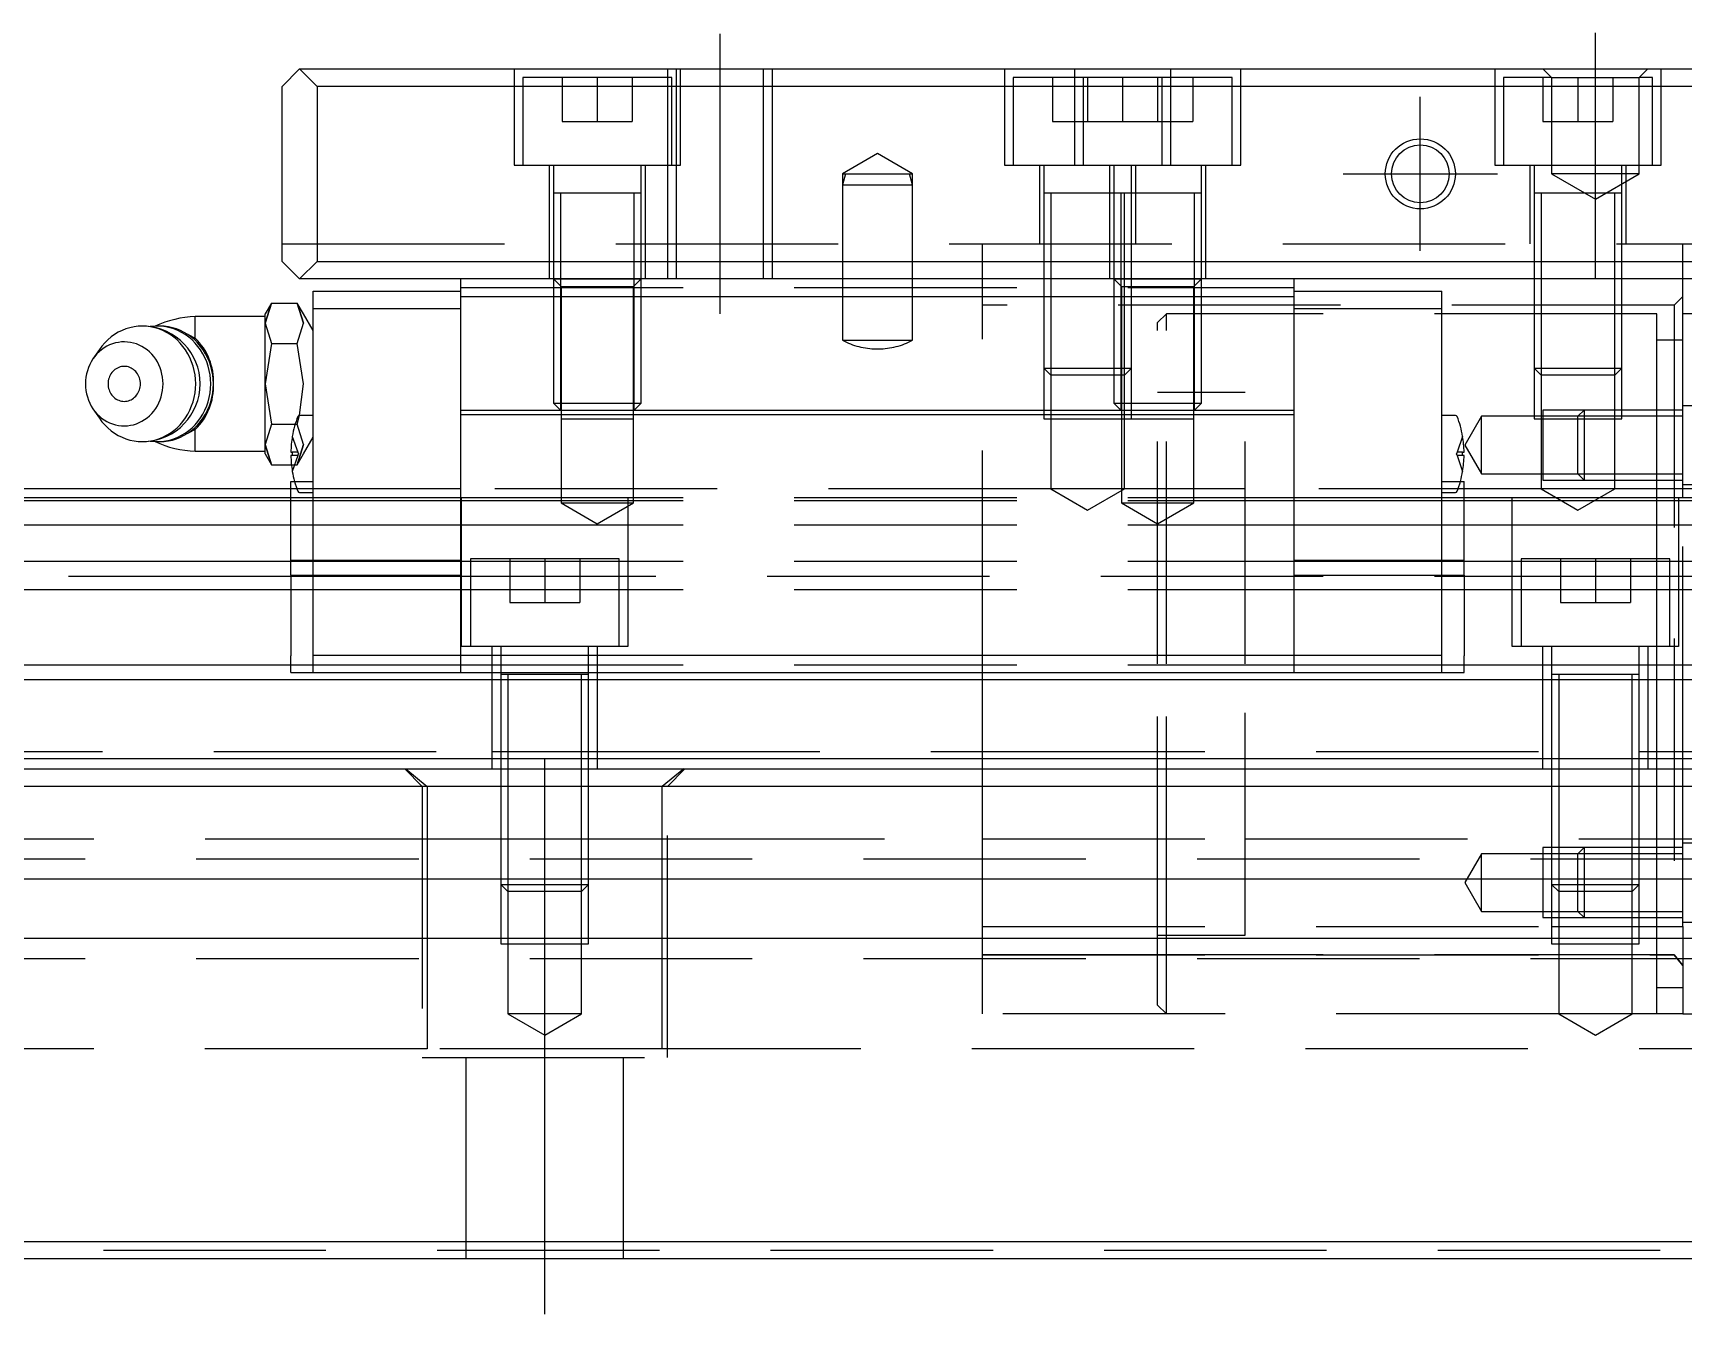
# Model space of a CAD drawing. Extents: x -10 to 750, y -346 to 120.
# Drawn here: x 110.8 to 205, y -321 to -247.8 of the extents above; entities that cross this region are included whole.
import ezdxf

# ---------------------------------------------------------------- set-up
doc = ezdxf.new("R2010")
doc.units = 0
doc.linetypes.add('CENTER', pattern=[50.8, 31.75, -6.35, 6.35, -6.35])
doc.linetypes.add('DASHED', pattern=[19.05, 12.7, -6.35])
doc.layers.get('0').update_dxf_attribs({"linetype": 'CONTINUOUS'})
doc.layers.add('CENTER', color=1, linetype='CENTER')

msp = doc.modelspace()

# ---------------------------------------------------------------- linework, layer by layer
at = {"color": 7, "linetype": 'CONTINUOUS'}
for p, q in [((126, -249.835), (125, -250.835)), ((127, -250.835), (126, -249.835)), ((126, -249.835), (274, -249.835)), ((125, -260.835), (125, -250.835)), ((127, -250.835), (127, -260.835)), ((273, -250.835), (127, -250.835)), ((145.5, -256.935), (140.5, -256.935)), ((145.5, -256.935), (140.5, -256.935)), ((172.5, -256.935), (172.35, -256.935)), ((177.5, -256.935), (172.5, -256.935)), ((177.5, -256.935), (172.5, -256.935)), ((125, -260.835), (126, -261.835)), ((126, -261.835), (127, -260.835)), ((127, -260.835), (273, -260.835)), ((274, -261.835), (126, -261.835)), ((135.2, -262.835), (135.2, -261.835)), ((182.8, -262.835), (182.8, -261.835)), ((205, -274.335), (205, -261.835)), ((126.768, -263.535), (126.768, -262.535)), ((126.768, -262.535), (135.2, -262.535)), ((135.2, -269.335), (135.2, -262.835)), ((135.2, -262.835), (182.8, -262.835)), ((182.8, -262.535), (191.232, -262.535)), ((182.8, -269.335), (182.8, -262.835)), ((191.232, -263.535), (191.232, -262.535)), ((124.4, -263.216), (124.043, -263.835)), ((124.4, -263.216), (124.043, -264.371)), ((124.401, -263.215), (124.4, -263.216)), ((124.4, -263.216), (125.865, -263.216)), ((126.222, -263.835), (125.865, -263.216)), ((126.222, -264.371), (125.865, -263.216)), ((126.768, -283.335), (126.768, -263.535)), ((126.768, -263.535), (135.2, -263.535)), ((182.8, -263.535), (191.232, -263.535)), ((191.232, -283.335), (191.232, -263.535)), ((116.083, -264.694), (115.86, -264.782)), ((116.312, -264.625), (116.083, -264.694)), ((116.545, -264.575), (116.312, -264.625)), ((116.781, -264.545), (116.545, -264.575)), ((117.018, -264.535), (116.781, -264.545)), ((117.258, -264.545), (117.018, -264.535)), ((117.495, -264.576), (117.258, -264.545)), ((117.878, -264.535), (117.466, -264.565)), ((117.73, -264.626), (117.495, -264.576)), ((117.961, -264.696), (117.73, -264.626)), ((118.117, -264.545), (117.878, -264.535)), ((118.031, -264.535), (117.878, -264.535)), ((118.185, -264.786), (117.961, -264.696)), ((118.271, -264.545), (118.031, -264.535)), ((118.355, -264.576), (118.117, -264.545)), ((118.508, -264.576), (118.271, -264.545)), ((118.59, -264.626), (118.355, -264.576)), ((118.743, -264.626), (118.508, -264.576)), ((118.82, -264.697), (118.59, -264.626)), ((118.973, -264.697), (118.743, -264.626)), ((119.045, -264.786), (118.82, -264.697)), ((119.198, -264.786), (118.973, -264.697)), ((124.043, -263.985), (120.043, -263.985)), ((120.043, -265.222), (120.043, -263.985)), ((124.043, -264.371), (124.043, -263.835)), ((124.043, -267.835), (124.043, -264.371)), ((124.043, -264.371), (124.4, -265.526)), ((125.865, -265.526), (126.222, -264.371)), ((126.768, -264.78), (126.222, -263.835)), ((208.768, -263.835), (205, -263.835)), ((114.713, -265.675), (114.565, -265.876)), ((114.876, -265.488), (114.713, -265.675)), ((114.99, -265.69), (114.838, -265.781)), ((115.051, -265.314), (114.876, -265.488)), ((115.148, -265.613), (114.99, -265.69)), ((115.238, -265.156), (115.051, -265.314)), ((115.312, -265.548), (115.148, -265.613)), ((115.436, -265.014), (115.238, -265.156)), ((115.479, -265.498), (115.312, -265.548)), ((115.644, -264.889), (115.436, -265.014)), ((115.649, -265.463), (115.479, -265.498)), ((115.86, -264.782), (115.644, -264.889)), ((115.822, -265.442), (115.649, -265.463)), ((115.995, -265.435), (115.822, -265.442)), ((116.169, -265.443), (115.995, -265.435)), ((116.341, -265.466), (116.169, -265.443)), ((116.511, -265.503), (116.341, -265.466)), ((116.678, -265.555), (116.511, -265.503)), ((116.841, -265.621), (116.678, -265.555)), ((116.998, -265.7), (116.841, -265.621)), ((117.149, -265.792), (116.998, -265.7)), ((118.403, -264.895), (118.185, -264.786)), ((118.612, -265.021), (118.403, -264.895)), ((118.811, -265.165), (118.612, -265.021)), ((118.999, -265.326), (118.811, -265.165)), ((119.174, -265.501), (118.999, -265.326)), ((119.262, -264.895), (119.045, -264.786)), ((119.337, -265.692), (119.174, -265.501)), ((119.415, -264.895), (119.198, -264.786)), ((119.471, -265.021), (119.262, -264.895)), ((119.282, -264.826), (120.043, -265.222)), ((119.485, -265.895), (119.337, -265.692)), ((119.624, -265.021), (119.415, -264.895)), ((119.67, -265.165), (119.471, -265.021)), ((119.823, -265.165), (119.624, -265.021)), ((119.858, -265.326), (119.67, -265.165)), ((120.011, -265.326), (119.823, -265.165)), ((120.034, -265.502), (119.858, -265.326)), ((120.187, -265.502), (120.011, -265.326)), ((120.197, -265.692), (120.034, -265.502)), ((120.35, -265.692), (120.187, -265.502)), ((120.345, -265.895), (120.197, -265.692)), ((120.498, -265.895), (120.35, -265.692)), ((124.4, -265.526), (124.043, -267.835)), ((124.4, -265.526), (125.865, -265.526)), ((126.222, -267.835), (125.865, -265.526)), ((114.102, -266.568), (114.015, -266.734)), ((114.201, -266.41), (114.102, -266.568)), ((114.565, -265.876), (114.201, -266.41)), ((114.309, -266.264), (114.201, -266.41)), ((114.428, -266.127), (114.309, -266.264)), ((114.556, -266), (114.428, -266.127)), ((114.693, -265.884), (114.556, -266)), ((114.838, -265.781), (114.693, -265.884)), ((117.293, -265.897), (117.149, -265.792)), ((117.43, -266.014), (117.293, -265.897)), ((117.557, -266.142), (117.43, -266.014)), ((117.674, -266.28), (117.557, -266.142)), ((117.782, -266.428), (117.674, -266.28)), ((117.878, -266.584), (117.782, -266.428)), ((117.962, -266.748), (117.878, -266.584)), ((119.618, -266.111), (119.485, -265.895)), ((119.735, -266.337), (119.618, -266.111)), ((119.835, -266.572), (119.735, -266.337)), ((119.918, -266.815), (119.835, -266.572)), ((120.478, -266.111), (120.345, -265.895)), ((120.595, -266.337), (120.478, -266.111)), ((120.631, -266.111), (120.498, -265.895)), ((120.695, -266.572), (120.595, -266.337)), ((120.748, -266.337), (120.631, -266.111)), ((120.778, -266.815), (120.695, -266.572)), ((120.848, -266.572), (120.748, -266.337)), ((120.931, -266.815), (120.848, -266.572)), ((113.796, -267.455), (113.775, -267.645)), ((113.831, -267.268), (113.796, -267.455)), ((113.879, -267.085), (113.831, -267.268)), ((113.941, -266.907), (113.879, -267.085)), ((114.015, -266.734), (113.941, -266.907)), ((115.093, -267.576), (115.075, -267.661)), ((115.117, -267.493), (115.093, -267.576)), ((115.148, -267.412), (115.117, -267.493)), ((115.185, -267.335), (115.148, -267.412)), ((115.229, -267.261), (115.185, -267.335)), ((115.278, -267.192), (115.229, -267.261)), ((115.332, -267.128), (115.278, -267.192)), ((115.391, -267.069), (115.332, -267.128)), ((115.455, -267.016), (115.391, -267.069)), ((115.523, -266.969), (115.455, -267.016)), ((115.595, -266.929), (115.523, -266.969)), ((115.669, -266.895), (115.595, -266.929)), ((115.746, -266.869), (115.669, -266.895)), ((115.825, -266.85), (115.746, -266.869)), ((115.905, -266.839), (115.825, -266.85)), ((115.985, -266.835), (115.905, -266.839)), ((116.066, -266.839), (115.985, -266.835)), ((116.146, -266.85), (116.066, -266.839)), ((116.224, -266.869), (116.146, -266.85)), ((116.301, -266.895), (116.224, -266.869)), ((116.376, -266.929), (116.301, -266.895)), ((116.447, -266.969), (116.376, -266.929)), ((116.515, -267.016), (116.447, -266.969)), ((116.579, -267.069), (116.515, -267.016)), ((116.639, -267.128), (116.579, -267.069)), ((116.693, -267.192), (116.639, -267.128)), ((116.742, -267.261), (116.693, -267.192)), ((116.785, -267.335), (116.742, -267.261)), ((116.823, -267.412), (116.785, -267.335)), ((116.853, -267.493), (116.823, -267.412)), ((116.878, -267.576), (116.853, -267.493)), ((116.895, -267.661), (116.878, -267.576)), ((118.035, -266.919), (117.962, -266.748)), ((118.095, -267.095), (118.035, -266.919)), ((118.142, -267.276), (118.095, -267.095)), ((118.175, -267.461), (118.142, -267.276)), ((118.196, -267.647), (118.175, -267.461)), ((119.983, -267.065), (119.918, -266.815)), ((120.03, -267.319), (119.983, -267.065)), ((120.058, -267.576), (120.03, -267.319)), ((120.067, -267.835), (120.058, -267.576)), ((120.843, -267.065), (120.778, -266.815)), ((120.889, -267.319), (120.843, -267.065)), ((120.918, -267.576), (120.889, -267.319)), ((120.927, -267.835), (120.918, -267.576)), ((120.996, -267.065), (120.931, -266.815)), ((121.043, -267.319), (120.996, -267.065)), ((121.071, -267.576), (121.043, -267.319)), ((121.08, -267.835), (121.071, -267.576)), ((113.775, -267.645), (113.768, -267.835)), ((113.768, -267.835), (113.775, -268.025)), ((113.775, -268.025), (113.796, -268.215)), ((113.796, -268.215), (113.831, -268.402)), ((113.831, -268.402), (113.879, -268.585)), ((115.065, -267.748), (115.061, -267.835)), ((115.061, -267.835), (115.065, -267.922)), ((115.075, -267.661), (115.065, -267.748)), ((115.065, -267.922), (115.075, -268.009)), ((115.075, -268.009), (115.093, -268.094)), ((115.093, -268.094), (115.117, -268.177)), ((115.117, -268.177), (115.148, -268.258)), ((115.148, -268.258), (115.185, -268.335)), ((115.185, -268.335), (115.229, -268.409)), ((115.229, -268.409), (115.278, -268.478)), ((115.278, -268.478), (115.332, -268.542)), ((116.639, -268.542), (116.693, -268.478)), ((116.693, -268.478), (116.742, -268.409)), ((116.742, -268.409), (116.785, -268.335)), ((116.785, -268.335), (116.823, -268.258)), ((116.823, -268.258), (116.853, -268.177)), ((116.853, -268.177), (116.878, -268.094)), ((116.878, -268.094), (116.895, -268.009)), ((116.906, -267.748), (116.895, -267.661)), ((116.895, -268.009), (116.906, -267.922)), ((116.909, -267.835), (116.906, -267.748)), ((116.906, -267.922), (116.909, -267.835)), ((118.095, -268.575), (118.142, -268.394)), ((118.142, -268.394), (118.175, -268.209)), ((118.175, -268.209), (118.196, -268.023)), ((118.203, -267.835), (118.196, -267.647)), ((118.196, -268.023), (118.203, -267.835)), ((119.983, -268.605), (120.03, -268.351)), ((120.03, -268.351), (120.058, -268.094)), ((120.058, -268.094), (120.067, -267.835)), ((120.843, -268.605), (120.889, -268.351)), ((120.889, -268.351), (120.918, -268.094)), ((120.918, -268.094), (120.927, -267.835)), ((120.996, -268.605), (121.043, -268.351)), ((121.043, -268.351), (121.071, -268.094)), ((121.071, -268.094), (121.08, -267.835)), ((124.043, -271.299), (124.043, -267.835)), ((124.043, -267.835), (124.4, -270.144)), ((126, -269.633), (126.222, -267.835)), ((113.879, -268.585), (113.941, -268.763)), ((113.941, -268.763), (114.015, -268.936)), ((114.015, -268.936), (114.102, -269.102)), ((114.102, -269.102), (114.201, -269.26)), ((114.201, -269.26), (114.309, -269.406)), ((114.201, -269.26), (114.565, -269.794)), ((114.309, -269.406), (114.428, -269.543)), ((115.332, -268.542), (115.391, -268.601)), ((115.391, -268.601), (115.455, -268.654)), ((115.455, -268.654), (115.523, -268.701)), ((115.523, -268.701), (115.595, -268.741)), ((115.595, -268.741), (115.669, -268.775)), ((115.669, -268.775), (115.746, -268.801)), ((115.746, -268.801), (115.825, -268.82)), ((115.825, -268.82), (115.905, -268.831)), ((115.905, -268.831), (115.985, -268.835)), ((115.985, -268.835), (116.066, -268.831)), ((116.066, -268.831), (116.146, -268.82)), ((116.146, -268.82), (116.224, -268.801)), ((116.224, -268.801), (116.301, -268.775)), ((116.301, -268.775), (116.376, -268.741)), ((116.376, -268.741), (116.447, -268.701)), ((116.447, -268.701), (116.515, -268.654)), ((116.515, -268.654), (116.579, -268.601)), ((116.579, -268.601), (116.639, -268.542)), ((117.557, -269.528), (117.674, -269.39)), ((117.674, -269.39), (117.782, -269.242)), ((117.782, -269.242), (117.878, -269.086)), ((117.878, -269.086), (117.962, -268.922)), ((117.962, -268.922), (118.035, -268.751)), ((118.035, -268.751), (118.095, -268.575)), ((119.618, -269.559), (119.735, -269.333)), ((119.735, -269.333), (119.835, -269.098)), ((119.835, -269.098), (119.918, -268.855)), ((119.918, -268.855), (119.983, -268.605)), ((120.478, -269.559), (120.595, -269.333)), ((120.595, -269.333), (120.695, -269.098)), ((120.631, -269.559), (120.748, -269.333)), ((120.695, -269.098), (120.778, -268.855)), ((120.748, -269.333), (120.848, -269.098)), ((120.778, -268.855), (120.843, -268.605)), ((120.848, -269.098), (120.931, -268.855)), ((120.931, -268.855), (120.996, -268.605)), ((135.2, -269.585), (135.2, -269.335)), ((135.2, -269.335), (182.8, -269.335)), ((182.8, -269.585), (182.8, -269.335)), ((114.428, -269.543), (114.556, -269.67)), ((114.556, -269.67), (114.693, -269.786)), ((114.565, -269.794), (114.713, -269.995)), ((114.693, -269.786), (114.838, -269.889)), ((114.713, -269.995), (114.876, -270.182)), ((114.838, -269.889), (114.99, -269.98)), ((114.876, -270.182), (115.051, -270.356)), ((114.99, -269.98), (115.148, -270.057)), ((115.051, -270.356), (115.238, -270.514)), ((115.148, -270.057), (115.312, -270.122)), ((115.312, -270.122), (115.479, -270.172)), ((115.479, -270.172), (115.649, -270.207)), ((115.649, -270.207), (115.822, -270.228)), ((115.822, -270.228), (115.995, -270.235)), ((115.995, -270.235), (116.169, -270.227)), ((116.169, -270.227), (116.341, -270.204)), ((116.341, -270.204), (116.511, -270.167)), ((116.511, -270.167), (116.678, -270.115)), ((116.678, -270.115), (116.841, -270.049)), ((116.841, -270.049), (116.998, -269.97)), ((116.998, -269.97), (117.149, -269.878)), ((117.149, -269.878), (117.293, -269.773)), ((117.293, -269.773), (117.43, -269.656)), ((117.43, -269.656), (117.557, -269.528)), ((118.811, -270.505), (118.999, -270.344)), ((118.999, -270.344), (119.174, -270.168)), ((119.174, -270.168), (119.337, -269.978)), ((119.337, -269.978), (119.485, -269.775)), ((119.485, -269.775), (119.618, -269.559)), ((119.67, -270.505), (119.858, -270.344)), ((119.823, -270.505), (120.011, -270.344)), ((119.858, -270.344), (120.034, -270.168)), ((120.011, -270.344), (120.187, -270.168)), ((120.034, -270.168), (120.197, -269.978)), ((120.187, -270.168), (120.35, -269.978)), ((120.197, -269.978), (120.345, -269.775)), ((120.345, -269.775), (120.478, -269.559)), ((120.35, -269.978), (120.498, -269.775)), ((120.498, -269.775), (120.631, -269.559)), ((124.4, -270.144), (124.043, -271.299)), ((124.4, -270.144), (125.743, -270.144)), ((126.768, -269.635), (125.986, -269.635)), ((135.2, -283.335), (135.2, -269.585)), ((135.2, -269.585), (182.8, -269.585)), ((182.8, -283.335), (182.8, -269.585)), ((192.014, -269.635), (191.232, -269.635)), ((115.238, -270.514), (115.437, -270.656)), ((115.437, -270.656), (115.644, -270.781)), ((115.644, -270.781), (115.86, -270.888)), ((115.86, -270.888), (116.084, -270.976)), ((116.084, -270.976), (116.312, -271.045)), ((116.312, -271.045), (116.545, -271.095)), ((116.545, -271.095), (116.781, -271.125)), ((116.781, -271.125), (117.019, -271.135)), ((117.019, -271.135), (117.258, -271.125)), ((117.258, -271.125), (117.496, -271.094)), ((117.466, -271.105), (117.878, -271.135)), ((117.496, -271.094), (117.73, -271.044)), ((117.73, -271.044), (117.961, -270.973)), ((117.878, -271.135), (118.117, -271.125)), ((117.878, -271.135), (118.031, -271.135)), ((117.961, -270.973), (118.185, -270.884)), ((118.031, -271.135), (118.271, -271.125)), ((118.117, -271.125), (118.355, -271.094)), ((118.185, -270.884), (118.403, -270.775)), ((118.271, -271.125), (118.508, -271.094)), ((118.355, -271.094), (118.59, -271.044)), ((118.403, -270.775), (118.612, -270.649)), ((118.508, -271.094), (118.743, -271.044)), ((118.59, -271.044), (118.82, -270.973)), ((118.612, -270.649), (118.811, -270.505)), ((118.743, -271.044), (118.973, -270.973)), ((118.82, -270.973), (119.045, -270.884)), ((118.973, -270.973), (119.198, -270.884)), ((119.045, -270.884), (119.262, -270.775)), ((119.198, -270.884), (119.415, -270.775)), ((119.262, -270.775), (119.471, -270.649)), ((120.043, -270.448), (119.283, -270.844)), ((119.415, -270.775), (119.624, -270.649)), ((119.471, -270.649), (119.67, -270.505)), ((119.624, -270.649), (119.823, -270.505)), ((120.043, -271.685), (120.043, -270.448)), ((124.043, -271.835), (124.043, -271.299)), ((124.043, -271.299), (124.4, -272.454)), ((120.043, -271.685), (124.043, -271.685)), ((124.043, -271.835), (124.4, -272.454)), ((125.502, -271.735), (125.584, -271.735)), ((125.584, -271.935), (125.502, -271.935)), ((125.584, -271.735), (125.584, -271.935)), ((192.416, -271.935), (192.416, -271.735)), ((192.416, -271.735), (192.498, -271.735)), ((192.498, -271.935), (192.416, -271.935)), ((124.4, -272.454), (124.401, -272.455)), ((124.4, -272.454), (125.533, -272.454)), ((125.5, -273.835), (28, -273.835)), ((125.5, -276.005), (125.5, -273.405)), ((125.5, -273.405), (125.709, -273.405)), ((125.986, -274.035), (126.768, -274.035)), ((191.232, -274.035), (192.014, -274.035)), ((192.291, -273.405), (192.5, -273.405)), ((192.5, -276.005), (192.5, -273.405)), ((0, -274.335), (125.5, -274.335)), ((0, -274.499), (125.5, -274.499)), ((192.5, -274.335), (207.5, -274.335)), ((192.5, -274.499), (207.5, -274.499)), ((0, -275.897), (125.5, -275.897)), ((125.5, -277.918), (125.5, -276.005)), ((192.5, -275.897), (207.5, -275.897)), ((192.5, -277.918), (192.5, -276.005)), ((125.5, -278.763), (125.5, -277.918)), ((125.5, -277.918), (126.768, -277.918)), ((191.232, -277.918), (192.5, -277.918)), ((192.5, -278.763), (192.5, -277.918)), ((0, -277.973), (125.5, -277.973)), ((125.5, -278.763), (125.5, -283.373)), ((125.5, -278.763), (126.768, -278.763)), ((191.232, -278.763), (192.5, -278.763)), ((192.5, -277.973), (207.5, -277.973)), ((192.5, -278.763), (192.5, -283.373)), ((0, -279.594), (125.5, -279.594)), ((192.5, -279.594), (207.5, -279.594)), ((125.5, -284.335), (125.5, -283.373)), ((126.768, -284.335), (126.768, -283.335)), ((126.768, -283.335), (135.2, -283.335)), ((135.2, -284.335), (135.2, -283.335)), ((135.2, -283.335), (182.8, -283.335)), ((182.8, -283.335), (191.232, -283.335)), ((182.8, -284.335), (182.8, -283.335)), ((191.232, -284.335), (191.232, -283.335)), ((192.5, -284.335), (192.5, -283.373)), ((0, -283.887), (125.5, -283.887)), ((125.5, -284.335), (126.768, -284.335)), ((126.768, -284.335), (135.2, -284.335)), ((135.2, -284.335), (182.8, -284.335)), ((142.5, -284.435), (137.5, -284.435)), ((182.8, -284.335), (191.232, -284.335)), ((191.232, -284.335), (192.5, -284.335)), ((192.5, -283.887), (207.5, -283.887)), ((0, -284.735), (400, -284.735)), ((0, -289.235), (400, -289.235)), ((1, -289.835), (399, -289.835)), ((398, -290.835), (2, -290.835)), ((398, -296.135), (2, -296.135)), ((398, -299.535), (2, -299.535)), ((2, -316.835), (398, -316.835)), ((399, -317.835), (1, -317.835))]:
    msp.add_line(p, q, dxfattribs=at)
at = {"color": 3, "linetype": 'DASHED'}
for p, q in [((138.25, -249.835), (138.25, -255.335)), ((138.75, -250.335), (138.75, -255.335)), ((147.25, -250.335), (138.75, -250.335)), ((141, -250.335), (141, -252.835)), ((143, -250.335), (143, -252.835)), ((145, -250.335), (145, -252.835)), ((147, -249.835), (147, -250.335)), ((147, -250.335), (147, -255.335)), ((147.25, -255.335), (147.25, -250.335)), ((147.5, -249.835), (147.5, -261.835)), ((147.75, -255.335), (147.75, -249.835)), ((152.5, -261.835), (152.5, -249.835)), ((153, -261.835), (153, -249.835)), ((166.25, -249.835), (166.25, -255.335)), ((166.75, -250.335), (166.75, -255.335)), ((170.75, -250.335), (166.75, -250.335)), ((169, -250.335), (169, -252.835)), ((170.25, -249.835), (170.25, -255.335)), ((170.75, -250.335), (170.75, -255.335)), ((179.25, -250.335), (170.75, -250.335)), ((171, -250.335), (171, -252.835)), ((173, -250.335), (173, -252.835)), ((175, -250.335), (175, -252.835)), ((175.25, -255.335), (175.25, -250.335)), ((175.75, -255.335), (175.75, -249.835)), ((177, -250.335), (177, -252.835)), ((179.25, -255.335), (179.25, -250.335)), ((179.75, -255.335), (179.75, -249.835)), ((194.25, -249.835), (194.25, -255.335)), ((194.75, -250.335), (194.75, -255.335)), ((197.5, -250.335), (194.75, -250.335)), ((197, -249.835), (197.5, -250.335)), ((197, -250.335), (197, -252.835)), ((197.5, -250.335), (197.5, -255.835)), ((197.5, -250.335), (202.5, -250.335)), ((199, -250.335), (199, -252.835)), ((201, -250.335), (201, -252.835)), ((202.5, -250.335), (203, -249.835)), ((202.5, -255.835), (202.5, -250.335)), ((203.25, -250.335), (202.5, -250.335)), ((203.25, -255.335), (203.25, -250.335)), ((203.75, -255.335), (203.75, -249.835)), ((141, -252.835), (143, -252.835)), ((143, -252.835), (145, -252.835)), ((169, -252.835), (171, -252.835)), ((171, -252.835), (173, -252.835)), ((173, -252.835), (175, -252.835)), ((175, -252.835), (177, -252.835)), ((197, -252.835), (199, -252.835)), ((199, -252.835), (201, -252.835)), ((138.25, -255.335), (147.75, -255.335)), ((140.25, -255.335), (140.25, -261.835)), ((140.5, -255.335), (140.5, -256.935)), ((145.5, -256.935), (145.5, -255.335)), ((145.75, -261.835), (145.75, -255.335)), ((147, -255.335), (147, -261.835)), ((159, -254.68), (157, -255.835)), ((161, -255.835), (159, -254.68)), ((166.25, -255.335), (170.25, -255.335)), ((168.25, -255.335), (168.25, -259.835)), ((168.5, -255.335), (168.5, -256.935)), ((170.25, -255.335), (179.75, -255.335)), ((172.25, -255.335), (172.25, -261.835)), ((172.5, -255.335), (172.5, -256.935)), ((173.5, -256.935), (173.5, -255.335)), ((173.75, -259.835), (173.75, -255.335)), ((177.5, -256.935), (177.5, -255.335)), ((177.75, -261.835), (177.75, -255.335)), ((194.25, -255.335), (203.75, -255.335)), ((196.25, -255.335), (196.25, -259.835)), ((196.5, -255.335), (196.5, -256.935)), ((201.5, -256.935), (201.5, -255.335)), ((201.75, -259.835), (201.75, -255.335)), ((157, -255.835), (157, -256.465)), ((157.169, -255.835), (157, -256.465)), ((157, -255.835), (159, -255.835)), ((159, -255.835), (161, -255.835)), ((161, -256.465), (160.831, -255.835)), ((161, -256.465), (161, -255.835)), ((197.5, -255.835), (200, -257.278)), ((202.5, -255.835), (197.5, -255.835)), ((200, -257.278), (202.5, -255.835)), ((140.5, -256.93), (140.5, -256.935)), ((140.5, -256.935), (140.5, -256.94)), ((140.5, -256.935), (140.5, -261.835)), ((145.5, -256.935), (140.5, -256.935)), ((140.9, -256.935), (140.9, -261.835)), ((145.1, -261.835), (145.1, -256.935)), ((145.5, -256.935), (145.5, -256.93)), ((145.5, -256.94), (145.5, -256.935)), ((145.5, -261.835), (145.5, -256.935)), ((157, -256.465), (157, -261.835)), ((157, -256.465), (161, -256.465)), ((161, -261.835), (161, -256.465)), ((168.5, -256.93), (168.5, -256.935)), ((168.5, -256.935), (168.5, -259.835)), ((168.5, -256.935), (168.5, -256.94)), ((172.35, -256.935), (168.5, -256.935)), ((168.9, -256.935), (168.9, -259.835)), ((172.5, -256.93), (172.5, -256.935)), ((172.5, -256.935), (172.5, -256.94)), ((172.5, -256.935), (172.5, -261.835)), ((177.5, -256.935), (172.5, -256.935)), ((172.9, -256.935), (172.9, -261.835)), ((173.1, -259.835), (173.1, -256.935)), ((173.5, -256.935), (173.5, -256.93)), ((173.5, -259.835), (173.5, -256.935)), ((173.5, -256.94), (173.5, -256.935)), ((177.1, -261.835), (177.1, -256.935)), ((177.5, -256.935), (177.5, -256.93)), ((177.5, -256.94), (177.5, -256.935)), ((177.5, -261.835), (177.5, -256.935)), ((196.5, -256.93), (196.5, -256.935)), ((196.5, -256.935), (196.5, -259.835)), ((196.5, -256.935), (196.5, -256.94)), ((201.5, -256.935), (196.5, -256.935)), ((196.9, -256.935), (196.9, -259.835)), ((201.1, -259.835), (201.1, -256.935)), ((201.5, -256.935), (201.5, -256.93)), ((201.5, -259.835), (201.5, -256.935)), ((201.5, -256.94), (201.5, -256.935)), ((125, -259.835), (275, -259.835)), ((165, -261.835), (165, -259.835)), ((168.5, -259.835), (168.5, -261.835)), ((168.5, -259.835), (168.5, -261.835)), ((168.9, -259.835), (168.9, -261.835)), ((173.1, -261.835), (173.1, -259.835)), ((173.5, -261.835), (173.5, -259.835)), ((173.5, -261.835), (173.5, -259.835)), ((196.5, -259.835), (196.5, -261.835)), ((196.5, -259.835), (196.5, -261.835)), ((196.9, -259.835), (196.9, -261.835)), ((201.1, -261.835), (201.1, -259.835)), ((201.5, -261.835), (201.5, -259.835)), ((201.5, -261.835), (201.5, -259.835)), ((205, -261.835), (205, -259.835)), ((140.5, -261.835), (140.938, -262.273)), ((140.5, -261.835), (140.5, -268.935)), ((140.5, -261.835), (145.5, -261.835)), ((140.9, -261.835), (140.9, -269.335)), ((145.062, -262.273), (145.5, -261.835)), ((145.1, -269.335), (145.1, -261.835)), ((145.5, -268.935), (145.5, -261.835)), ((157, -261.835), (157, -265.335)), ((161, -265.335), (161, -261.835)), ((165, -284.335), (165, -261.835)), ((168.5, -261.835), (168.5, -266.935)), ((168.5, -261.835), (168.5, -266.935)), ((168.9, -261.835), (168.9, -267.335)), ((172.5, -261.835), (172.938, -262.273)), ((172.5, -261.835), (172.5, -268.935)), ((172.5, -261.835), (177.5, -261.835)), ((172.9, -261.835), (172.9, -269.335)), ((173.1, -267.335), (173.1, -261.835)), ((173.5, -266.935), (173.5, -261.835)), ((173.5, -266.935), (173.5, -261.835)), ((177.062, -262.273), (177.5, -261.835)), ((177.1, -269.335), (177.1, -261.835)), ((177.5, -268.935), (177.5, -261.835)), ((196.5, -261.835), (196.5, -266.935)), ((196.5, -261.835), (196.5, -266.935)), ((196.9, -261.835), (196.9, -267.335)), ((201.1, -267.335), (201.1, -261.835)), ((201.5, -266.935), (201.5, -261.835)), ((201.5, -266.935), (201.5, -261.835)), ((135.2, -262.335), (182.8, -262.335)), ((140.938, -262.273), (140.938, -269.835)), ((140.938, -262.273), (145.062, -262.273)), ((145.062, -269.835), (145.062, -262.273)), ((172.938, -262.273), (172.938, -269.835)), ((172.938, -262.273), (177.062, -262.273)), ((177.062, -269.835), (177.062, -262.273)), ((205, -262.835), (204.5, -263.335)), ((124.043, -264.371), (124.4, -263.216)), ((125.865, -263.216), (126.222, -264.371)), ((204.5, -263.335), (165, -263.335)), ((204.5, -263.335), (204.5, -300.456)), ((175.5, -263.835), (175, -264.335)), ((175, -283.835), (175, -264.335)), ((203.5, -263.835), (175.5, -263.835)), ((175.5, -283.835), (175.5, -263.835)), ((203.5, -269.335), (203.5, -263.835)), ((157, -265.335), (161, -265.335)), ((205, -265.335), (203.5, -265.335)), ((158.937, -265.835), (159.063, -265.835)), ((168.5, -266.935), (168.9, -267.335)), ((168.5, -266.935), (168.5, -269.835)), ((168.5, -266.935), (173.5, -266.935)), ((168.9, -267.335), (168.9, -269.835)), ((173.1, -267.335), (168.9, -267.335)), ((173.1, -267.335), (173.5, -266.935)), ((173.1, -269.835), (173.1, -267.335)), ((173.5, -269.835), (173.5, -266.935)), ((196.5, -266.935), (196.9, -267.335)), ((196.5, -266.935), (196.5, -269.835)), ((196.5, -266.935), (201.5, -266.935)), ((196.9, -267.335), (196.9, -269.835)), ((201.1, -267.335), (196.9, -267.335)), ((201.1, -267.335), (201.5, -266.935)), ((201.1, -269.835), (201.1, -267.335)), ((201.5, -269.835), (201.5, -266.935)), ((180, -268.335), (175, -268.335)), ((180, -283.835), (180, -268.335)), ((140.5, -268.935), (140.9, -269.335)), ((140.5, -268.935), (145.5, -268.935)), ((145.1, -269.335), (145.5, -268.935)), ((172.5, -268.935), (172.9, -269.335)), ((172.5, -268.935), (177.5, -268.935)), ((177.1, -269.335), (177.5, -268.935)), ((199.35, -269.335), (197, -269.335)), ((197, -269.335), (197, -273.335)), ((199.35, -269.335), (199, -269.685)), ((205, -269.335), (199.35, -269.335)), ((205, -269.335), (199.35, -269.335)), ((199.35, -269.335), (199.35, -273.335)), ((203.5, -269.685), (203.5, -269.335)), ((215, -269.085), (205, -269.085)), ((125.743, -270.144), (125.865, -270.144)), ((125.865, -270.144), (126, -269.633)), ((126.222, -271.299), (125.865, -270.144)), ((140.933, -269.835), (140.933, -274.635)), ((140.933, -269.835), (145.067, -269.835)), ((145.067, -274.635), (145.067, -269.835)), ((168.5, -269.835), (173.5, -269.835)), ((168.9, -269.835), (168.9, -273.835)), ((172.933, -269.835), (172.933, -274.635)), ((172.933, -269.835), (177.067, -269.835)), ((173.1, -273.835), (173.1, -269.835)), ((177.067, -274.635), (177.067, -269.835)), ((193.5, -269.685), (192.547, -271.335)), ((197, -269.685), (193.5, -269.685)), ((193.5, -272.985), (193.5, -269.685)), ((196.5, -269.835), (201.5, -269.835)), ((196.9, -269.835), (196.9, -273.835)), ((199, -269.685), (197, -269.685)), ((205, -269.685), (199, -269.685)), ((199, -272.985), (199, -269.685)), ((201.1, -273.835), (201.1, -269.835)), ((203.5, -272.985), (203.5, -269.685)), ((124.4, -272.454), (124.043, -271.299)), ((125.584, -270.837), (125.9, -271.735)), ((126.222, -271.299), (125.865, -272.454)), ((125.865, -272.454), (126.222, -271.299)), ((126.222, -271.835), (126.768, -270.89)), ((192.416, -270.837), (192.1, -271.735)), ((192.547, -271.335), (193.5, -272.985)), ((125.9, -271.735), (125.584, -271.735)), ((125.9, -271.935), (125.584, -272.833)), ((125.9, -271.935), (125.584, -271.935)), ((125.865, -272.454), (126.222, -271.835)), ((125.9, -271.735), (125.935, -271.835)), ((125.9, -271.935), (125.935, -271.835)), ((192.1, -271.735), (192.065, -271.835)), ((192.1, -271.935), (192.065, -271.835)), ((192.416, -271.735), (192.1, -271.735)), ((192.1, -271.935), (192.416, -272.833)), ((192.416, -271.935), (192.1, -271.935)), ((125.533, -272.454), (125.865, -272.454)), ((193.5, -272.985), (197, -272.985)), ((197, -272.985), (199, -272.985)), ((199, -272.985), (199.35, -273.335)), ((199, -272.985), (205, -272.985)), ((203.5, -273.335), (203.5, -272.985)), ((125.843, -273.835), (125.5, -273.835)), ((125.709, -273.405), (126.768, -273.405)), ((126.768, -273.835), (125.843, -273.835)), ((135.2, -273.835), (126.768, -273.835)), ((168.9, -273.835), (135.2, -273.835)), ((168.9, -273.835), (171, -275.047)), ((173.1, -273.835), (168.9, -273.835)), ((171, -275.047), (173.1, -273.835)), ((180, -273.835), (173.1, -273.835)), ((196.9, -273.835), (180, -273.835)), ((191.232, -273.405), (192.291, -273.405)), ((196.9, -273.835), (199, -275.047)), ((201.1, -273.835), (196.9, -273.835)), ((197, -273.335), (199.35, -273.335)), ((199, -275.047), (201.1, -273.835)), ((199.35, -273.335), (205, -273.335)), ((199.35, -273.335), (205, -273.335)), ((203.5, -273.835), (201.1, -273.835)), ((203.5, -274.335), (203.5, -273.335)), ((205, -273.835), (203.5, -273.835)), ((205, -273.585), (215, -273.585)), ((207.5, -273.835), (205, -273.835)), ((125.5, -274.335), (126.768, -274.335)), ((125.5, -274.499), (126.768, -274.499)), ((126.768, -274.335), (135.2, -274.335)), ((126.768, -274.499), (135.2, -274.499)), ((135.2, -274.335), (182.8, -274.335)), ((135.2, -274.499), (182.8, -274.499)), ((135.25, -282.835), (135.25, -274.335)), ((140.933, -274.635), (143, -275.828)), ((140.933, -274.635), (145.067, -274.635)), ((143, -275.828), (145.067, -274.635)), ((144.75, -274.335), (144.75, -282.835)), ((172.933, -274.635), (175, -275.828)), ((172.933, -274.635), (177.067, -274.635)), ((175, -275.828), (177.067, -274.635)), ((182.8, -274.335), (191.232, -274.335)), ((182.8, -274.499), (191.232, -274.499)), ((191.232, -274.335), (192.5, -274.335)), ((191.232, -274.499), (192.5, -274.499)), ((195.25, -282.835), (195.25, -274.335)), ((203.5, -277.835), (203.5, -274.335)), ((204.75, -274.335), (204.75, -282.835)), ((205, -289.835), (205, -274.335)), ((125.5, -275.897), (126.768, -275.897)), ((126.768, -275.897), (135.2, -275.897)), ((135.2, -275.897), (182.8, -275.897)), ((182.8, -275.897), (191.232, -275.897)), ((191.232, -275.897), (192.5, -275.897)), ((126.768, -277.918), (135.2, -277.918)), ((135.75, -277.835), (135.75, -282.835)), ((144.25, -277.835), (135.75, -277.835)), ((138, -277.835), (138, -280.335)), ((140, -277.835), (140, -280.335)), ((142, -277.835), (142, -280.335)), ((144.25, -282.835), (144.25, -277.835)), ((182.8, -277.918), (191.232, -277.918)), ((195.75, -277.835), (195.75, -282.835)), ((204.25, -277.835), (195.75, -277.835)), ((198, -277.835), (198, -280.335)), ((200, -277.835), (200, -280.335)), ((202, -277.835), (202, -280.335)), ((203.5, -282.835), (203.5, -277.835)), ((204.25, -282.835), (204.25, -277.835)), ((125.5, -278.835), (84.75, -278.835)), ((125.5, -277.973), (126.768, -277.973)), ((126.768, -278.835), (125.5, -278.835)), ((126.768, -277.973), (135.2, -277.973)), ((126.768, -278.763), (135.2, -278.763)), ((135.2, -278.835), (126.768, -278.835)), ((135.2, -277.973), (182.8, -277.973)), ((135.25, -278.835), (135.2, -278.835)), ((135.75, -278.835), (135.25, -278.835)), ((203.5, -278.835), (135.75, -278.835)), ((182.8, -277.973), (191.232, -277.973)), ((182.8, -278.763), (191.232, -278.763)), ((191.232, -277.973), (192.5, -277.973)), ((204.25, -278.835), (203.5, -278.835)), ((204.75, -278.835), (204.25, -278.835)), ((205, -278.835), (204.75, -278.835)), ((207.5, -278.835), (205, -278.835)), ((125.5, -279.594), (126.768, -279.594)), ((126.768, -279.594), (135.2, -279.594)), ((135.2, -279.594), (182.8, -279.594)), ((182.8, -279.594), (191.232, -279.594)), ((191.232, -279.594), (192.5, -279.594)), ((138, -280.335), (140, -280.335)), ((140, -280.335), (142, -280.335)), ((198, -280.335), (200, -280.335)), ((200, -280.335), (202, -280.335)), ((144.75, -282.835), (135.25, -282.835)), ((137, -284.335), (137, -282.835)), ((137.5, -282.835), (137.5, -284.335)), ((142.5, -284.335), (142.5, -282.835)), ((143, -282.835), (143, -284.335)), ((204.75, -282.835), (195.25, -282.835)), ((197, -289.835), (197, -282.835)), ((197.5, -282.835), (197.5, -284.435)), ((202.5, -284.435), (202.5, -282.835)), ((203, -282.835), (203, -289.835)), ((203.5, -289.835), (203.5, -282.835)), ((125.5, -283.887), (126.768, -283.887)), ((126.768, -283.887), (135.2, -283.887)), ((135.2, -283.887), (182.8, -283.887)), ((137, -289.835), (137, -284.335)), ((137.5, -284.335), (137.5, -284.435)), ((137.5, -284.43), (137.5, -284.435)), ((137.5, -284.435), (137.5, -284.44)), ((137.5, -284.435), (137.5, -289.835)), ((142.5, -284.435), (137.5, -284.435)), ((137.9, -284.435), (137.9, -289.835)), ((142.1, -289.835), (142.1, -284.435)), ((142.5, -284.435), (142.5, -284.335)), ((142.5, -284.435), (142.5, -284.43)), ((142.5, -284.44), (142.5, -284.435)), ((142.5, -289.835), (142.5, -284.435)), ((143, -284.335), (143, -289.835)), ((165, -289.835), (165, -284.335)), ((175, -299.535), (175, -283.835)), ((175.5, -299.535), (175.5, -283.835)), ((180, -299.335), (180, -283.835)), ((182.8, -283.887), (191.232, -283.887)), ((191.232, -283.887), (192.5, -283.887)), ((197.5, -284.43), (197.5, -284.435)), ((197.5, -284.435), (197.5, -284.44)), ((197.5, -284.435), (197.5, -289.835)), ((202.5, -284.435), (197.5, -284.435)), ((197.9, -284.435), (197.9, -289.835)), ((202.1, -289.835), (202.1, -284.435)), ((202.5, -284.435), (202.5, -284.43)), ((202.5, -284.44), (202.5, -284.435)), ((202.5, -289.835), (202.5, -284.435)), ((83, -288.835), (137, -288.835)), ((137, -288.835), (137.5, -288.835)), ((137.5, -288.835), (137.9, -288.835)), ((137.9, -288.835), (142.1, -288.835)), ((142.1, -288.835), (142.5, -288.835)), ((142.5, -288.835), (143, -288.835)), ((143, -288.835), (165, -288.835)), ((165, -288.835), (202.5, -288.835)), ((202.5, -288.835), (203, -288.835)), ((203, -288.835), (203.5, -288.835)), ((203.5, -288.835), (205, -288.835)), ((205, -288.835), (215, -288.835)), ((132, -289.835), (133, -290.835)), ((132.063, -289.835), (133.292, -290.835)), ((137.5, -289.835), (137.5, -296.135)), ((137.5, -289.835), (137.5, -296.135)), ((137.9, -289.835), (137.9, -296.135)), ((142.1, -296.135), (142.1, -289.835)), ((142.5, -296.135), (142.5, -289.835)), ((142.5, -296.135), (142.5, -289.835)), ((147.937, -289.835), (146.708, -290.835)), ((147, -290.835), (148, -289.835)), ((165, -296.135), (165, -289.835)), ((197.5, -289.835), (197.5, -296.135)), ((197.5, -289.835), (197.5, -296.135)), ((197.9, -289.835), (197.9, -296.135)), ((202.1, -296.135), (202.1, -289.835)), ((202.5, -296.135), (202.5, -289.835)), ((202.5, -296.135), (202.5, -289.835)), ((203.5, -294.335), (203.5, -289.835)), ((205, -296.135), (205, -289.835)), ((133, -290.835), (133, -306.335)), ((133.292, -290.835), (133.292, -296.135)), ((146.708, -296.135), (146.708, -290.835)), ((147, -306.335), (147, -290.835)), ((82.5, -293.835), (133.292, -293.835)), ((133.292, -293.835), (137.5, -293.835)), ((137.5, -293.835), (137.9, -293.835)), ((137.9, -293.835), (142.1, -293.835)), ((142.1, -293.835), (142.5, -293.835)), ((142.5, -293.835), (146.708, -293.835)), ((146.708, -293.835), (165, -293.835)), ((165, -293.835), (180, -293.835)), ((180, -293.835), (202.5, -293.835)), ((202.5, -293.835), (203.5, -293.835)), ((203.5, -293.835), (205, -293.835)), ((205, -293.835), (210, -293.835)), ((193.5, -294.685), (192.547, -296.335)), ((197, -294.685), (193.5, -294.685)), ((193.5, -297.985), (193.5, -294.685)), ((199.35, -294.335), (197, -294.335)), ((197, -294.335), (197, -298.335)), ((199, -294.685), (197, -294.685)), ((199.35, -294.335), (199, -294.685)), ((202.5, -294.685), (199, -294.685)), ((199, -297.985), (199, -294.685)), ((202.5, -294.335), (199.35, -294.335)), ((202.5, -294.335), (199.35, -294.335)), ((199.35, -294.335), (199.35, -298.335)), ((205, -294.335), (202.5, -294.335)), ((205, -294.335), (202.5, -294.335)), ((205, -294.685), (202.5, -294.685)), ((203.5, -294.685), (203.5, -294.335)), ((203.5, -296.135), (203.5, -294.685)), ((215, -294.085), (205, -294.085)), ((399.5, -294.985), (0.5, -294.985)), ((133.292, -296.135), (133.292, -299.535)), ((137.5, -296.135), (137.5, -296.435)), ((137.5, -296.135), (137.5, -296.435)), ((137.5, -296.435), (137.9, -296.835)), ((137.5, -296.435), (137.5, -299.535)), ((137.5, -296.435), (142.5, -296.435)), ((137.9, -296.135), (137.9, -296.835)), ((142.1, -296.835), (142.1, -296.135)), ((142.1, -296.835), (142.5, -296.435)), ((142.5, -296.435), (142.5, -296.135)), ((142.5, -296.435), (142.5, -296.135)), ((142.5, -299.535), (142.5, -296.435)), ((146.708, -299.535), (146.708, -296.135)), ((165, -298.835), (165, -296.135)), ((192.547, -296.335), (193.5, -297.985)), ((197.5, -296.135), (197.5, -296.435)), ((197.5, -296.135), (197.5, -296.435)), ((197.5, -296.435), (197.9, -296.835)), ((197.5, -296.435), (197.5, -299.535)), ((197.5, -296.435), (202.5, -296.435)), ((197.9, -296.135), (197.9, -296.835)), ((202.1, -296.835), (202.1, -296.135)), ((202.1, -296.835), (202.5, -296.435)), ((202.5, -296.435), (202.5, -296.135)), ((202.5, -296.435), (202.5, -296.135)), ((202.5, -299.535), (202.5, -296.435)), ((203.5, -297.985), (203.5, -296.135)), ((205, -298.835), (205, -296.135)), ((137.9, -296.835), (137.9, -299.835)), ((142.1, -296.835), (137.9, -296.835)), ((142.1, -299.835), (142.1, -296.835)), ((197.9, -296.835), (197.9, -299.835)), ((202.1, -296.835), (197.9, -296.835)), ((202.1, -299.835), (202.1, -296.835)), ((193.5, -297.985), (197, -297.985)), ((197, -297.985), (199, -297.985)), ((197, -298.335), (197.5, -298.335)), ((197.5, -298.335), (199.35, -298.335)), ((199, -297.985), (199.35, -298.335)), ((199, -297.985), (202.5, -297.985)), ((199.35, -298.335), (202.5, -298.335)), ((199.35, -298.335), (202.5, -298.335)), ((202.5, -297.985), (205, -297.985)), ((202.5, -298.335), (205, -298.335)), ((202.5, -298.335), (205, -298.335)), ((203.5, -298.335), (203.5, -297.985)), ((203.5, -299.535), (203.5, -298.335)), ((205, -298.585), (215, -298.585)), ((133.292, -299.535), (133.292, -305.835)), ((137.5, -299.535), (137.5, -299.835)), ((142.5, -299.835), (142.5, -299.535)), ((146.708, -305.835), (146.708, -299.535)), ((165, -299.535), (165, -298.835)), ((165, -298.835), (197.5, -298.835)), ((165, -303.835), (165, -299.535)), ((175, -299.335), (180, -299.335)), ((175, -303.335), (175, -299.535)), ((175.5, -303.835), (175.5, -299.535)), ((197.5, -298.835), (202.5, -298.835)), ((197.5, -299.535), (197.5, -299.835)), ((202.5, -298.835), (205, -298.835)), ((202.5, -299.835), (202.5, -299.535)), ((203.5, -303.835), (203.5, -299.535)), ((205, -298.835), (205, -299.535)), ((205, -299.535), (205, -303.835)), ((137.5, -299.835), (142.5, -299.835)), ((137.9, -299.835), (137.9, -303.835)), ((142.1, -303.835), (142.1, -299.835)), ((175, -300.456), (165, -300.456)), ((165, -300.456), (204.5, -300.456)), ((203.5, -300.456), (175, -300.456)), ((197.5, -299.835), (202.5, -299.835)), ((197.9, -299.835), (197.9, -303.835)), ((202.1, -303.835), (202.1, -299.835)), ((204.5, -300.456), (203.5, -300.456)), ((204.5, -300.456), (205, -301.069)), ((205, -301.069), (204.5, -300.456)), ((399.5, -300.685), (0.5, -300.685)), ((203.5, -302.335), (205, -302.335)), ((175, -303.335), (175.5, -303.835)), ((137.9, -303.835), (140, -305.047)), ((142.1, -303.835), (137.9, -303.835)), ((140, -305.047), (142.1, -303.835)), ((197.9, -303.835), (165, -303.835)), ((197.9, -303.835), (200, -305.047)), ((202.1, -303.835), (197.9, -303.835)), ((200, -305.047), (202.1, -303.835)), ((205, -303.835), (202.1, -303.835)), ((205, -303.835), (215, -303.835)), ((133.292, -305.835), (26.708, -305.835)), ((146.708, -305.835), (133.292, -305.835)), ((253.292, -305.835), (146.708, -305.835)), ((133, -306.335), (147, -306.335)), ((135.5, -306.335), (135.5, -317.835)), ((144.5, -317.835), (144.5, -306.335)), ((0.5, -317.335), (399.5, -317.335))]:
    msp.add_line(p, q, dxfattribs=at)
at = {"color": 3, "linetype": 'CONTINUOUS'}
msp.add_circle((190, -255.835), 2, dxfattribs=at)
at = {"color": 7, "linetype": 'CONTINUOUS'}
msp.add_circle((190, -255.835), 1.65, dxfattribs=at)
for centre, radius, start, end in [((117.019, -267.835), 3.3, 359.99998, 87.06257), ((120.271, -269.981), 6, 92.17859, 114.894), ((117.667, -267.678), 3.417, 357.30626, 45.94242), ((117.019, -267.835), 3.3, 272.91343, 0.00002), ((117.627, -267.977), 3.456, 314.35647, 2.2964), ((131.5, -271.835), 6, 159.14941, 170.40593), ((125.986, -269.735), 0.1, 90, 159.14941), ((192.014, -269.735), 0.1, 20.85059, 90), ((186.5, -271.835), 6, 9.59407, 20.85059), ((120.271, -265.689), 6, 245.106, 267.82141), ((131.5, -271.835), 5.999, 170.42033, 179.04489), ((186.5, -271.835), 5.999, 0.95511, 9.57967), ((131.5, -271.835), 5.999, 180.95511, 189.57967), ((186.5, -271.835), 5.999, 350.42033, 359.04489), ((131.5, -271.835), 6, 189.59407, 200.85059), ((186.5, -271.835), 6, 339.14941, 350.40593), ((125.986, -273.935), 0.1, 200.85059, 270), ((192.014, -273.935), 0.1, 270, 339.14941)]:
    msp.add_arc(centre, radius, start, end, dxfattribs=at)
at = {"color": 3, "linetype": 'DASHED'}
for centre, start, end in [((158.937, -261.835), 241.03047, 270), ((159.063, -261.835), 270, 298.96953)]:
    msp.add_arc(centre, 4, start, end, dxfattribs=at)
at = {"layer": 'CENTER', "color": 1, "linetype": 'CENTER'}
for p, q in [((200, -261.835), (200, -247.785)), ((150, -247.835), (150, -263.835)), ((190, -260.235), (190, -251.435)), ((185.6, -255.835), (194.4, -255.835)), ((140, -320.985), (140, -288.185))]:
    msp.add_line(p, q, dxfattribs=at)

doc.saveas('drawing.dxf')
